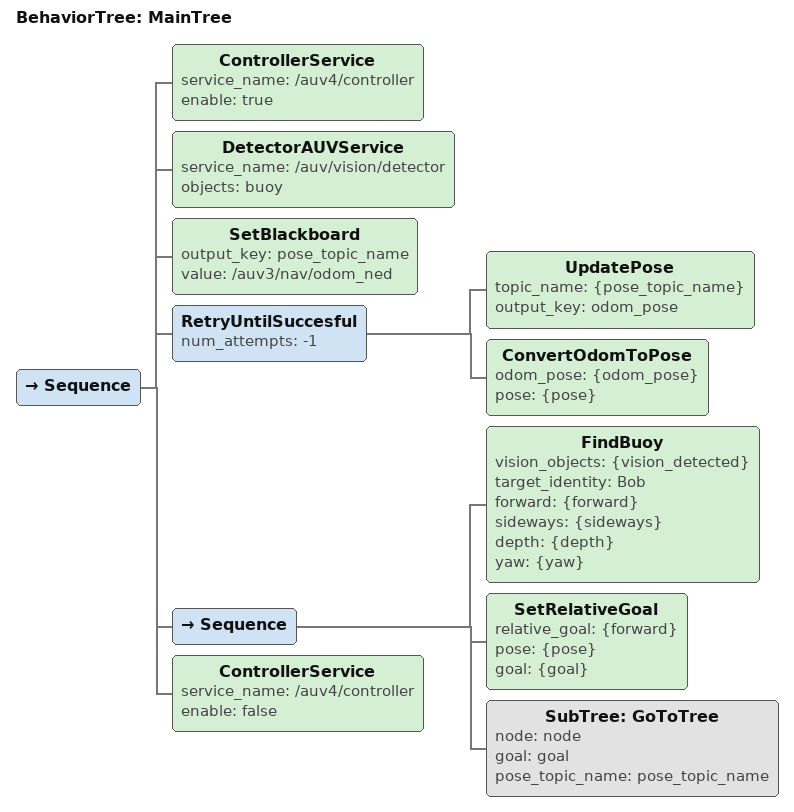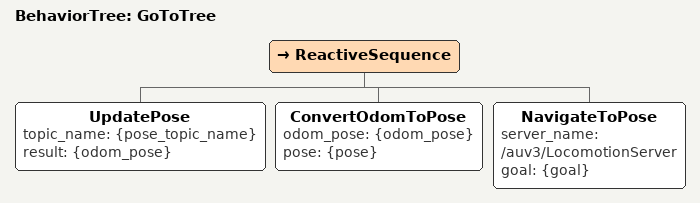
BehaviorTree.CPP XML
<!-- WORK IN PROGRESS: Please don't use -->
<!-- Same as controls, but rewritten to make use of Kaitlyn's relative goal node -->
<root main_tree_to_execute="MainTree">
  <BehaviorTree ID="MainTree">
    <Sequence>
      <ControllerService service_name="/auv4/controller" enable="true"/>
      <DetectorAUVService service_name="/auv/vision/detector" objects="buoy" />
      <SetBlackboard output_key="pose_topic_name" value="/auv3/nav/odom_ned"/>
      <!-- Don't think can be unsuccessful but just in case -->
      <RetryUntilSuccesful num_attempts="-1">
        <UpdatePose topic_name="{pose_topic_name}" output_key="odom_pose" />
        <ConvertOdomToPose odom_pose="{odom_pose}" pose="{pose}" />
      </RetryUntilSuccesful>

      <!-- Goal Setting done here. TODO: Integrate FindBuoy into SetRelativeGoal -->
      <!-- Forward, Sideways, Depth, Yaw => string of 4 real numbers separated by semicolon -->
      <!-- Sequence: If any one node fails, restart from beginning of sequence -->
      <Sequence>
        <FindBuoy vision_objects="{vision_detected}" target_identity="Bob" forward="{forward}" sideways="{sideways}" depth="{depth}" yaw="{yaw}"/>

        <SetRelativeGoal relative_goal="{forward}" pose="{pose}" goal="{goal}" />
        <SubTree ID="GoToTree" node="node" goal="goal" pose_topic_name="pose_topic_name" />
      </Sequence>

      <!-- Turn services off -->
      <ControllerService service_name="/auv4/controller" enable="false"/>
    </Sequence>
  </BehaviorTree>

  <!-- Standard Subtree that brings vehicle in to goal. Should be reused -->
  <BehaviorTree ID="GoToTree">
    <ReactiveSequence>
      <UpdatePose topic_name="{pose_topic_name}" result="{odom_pose}"/>
      <ConvertOdomToPose odom_pose="{odom_pose}" pose="{pose}" />
      <NavigateToPose server_name="/auv3/LocomotionServer" goal="{goal}"/>
    </ReactiveSequence>
  </BehaviorTree>
</root>
